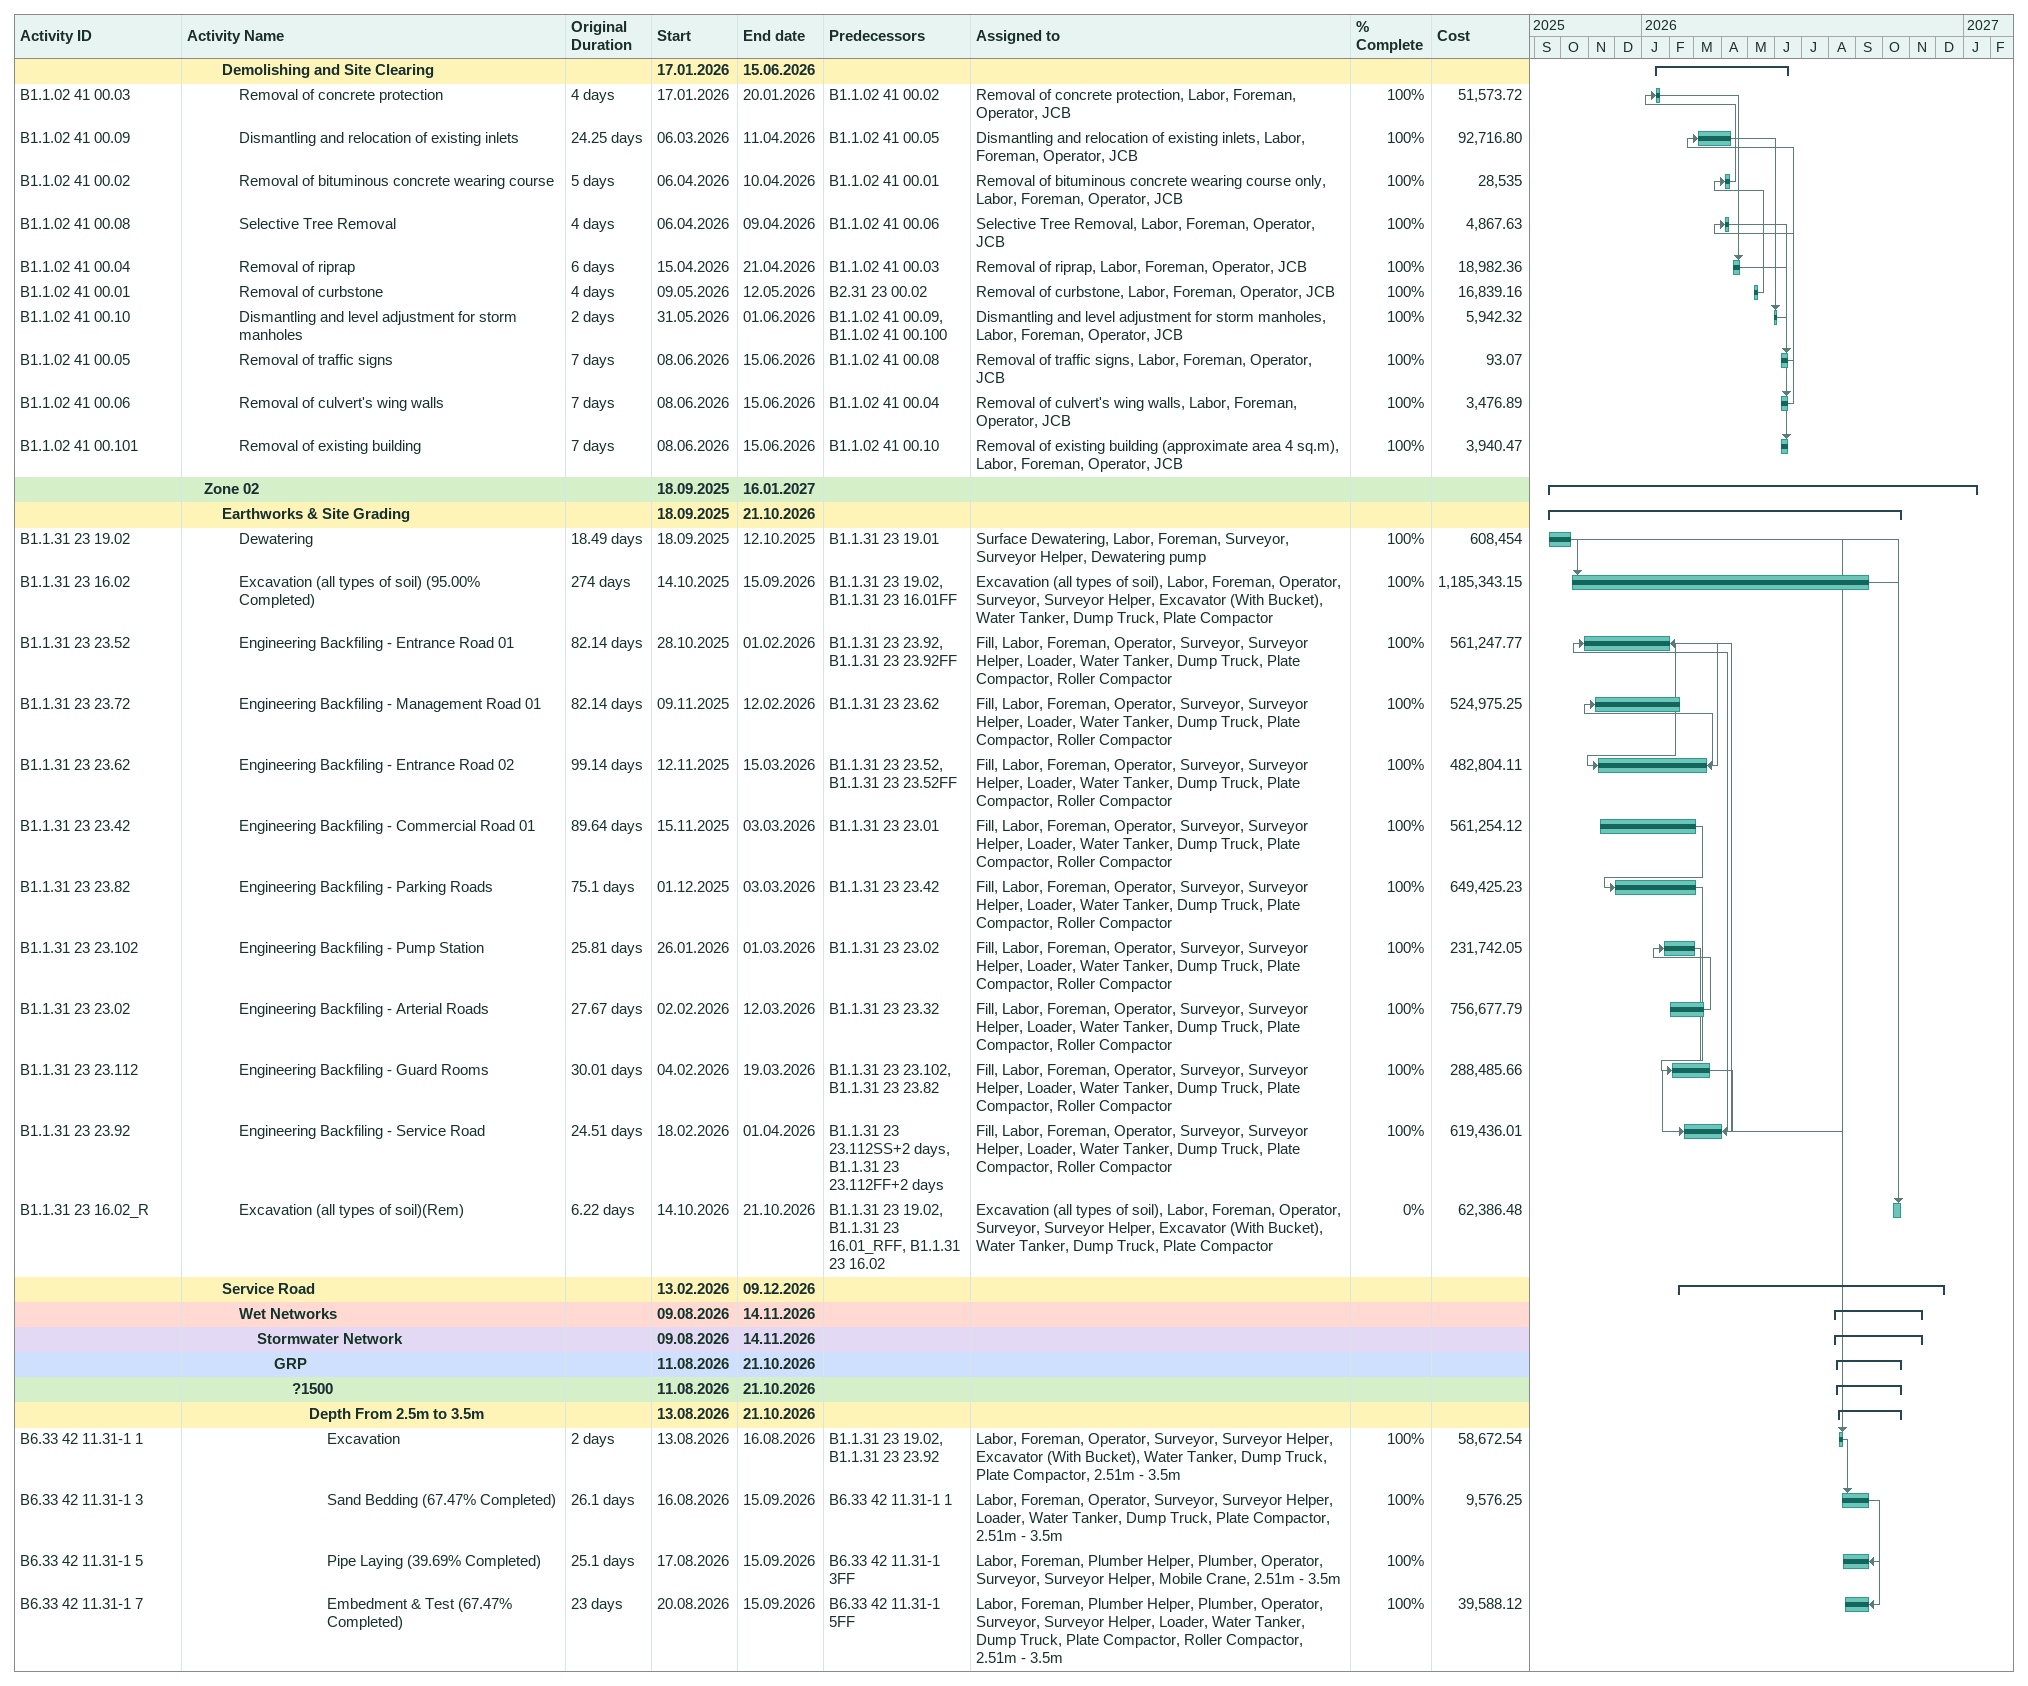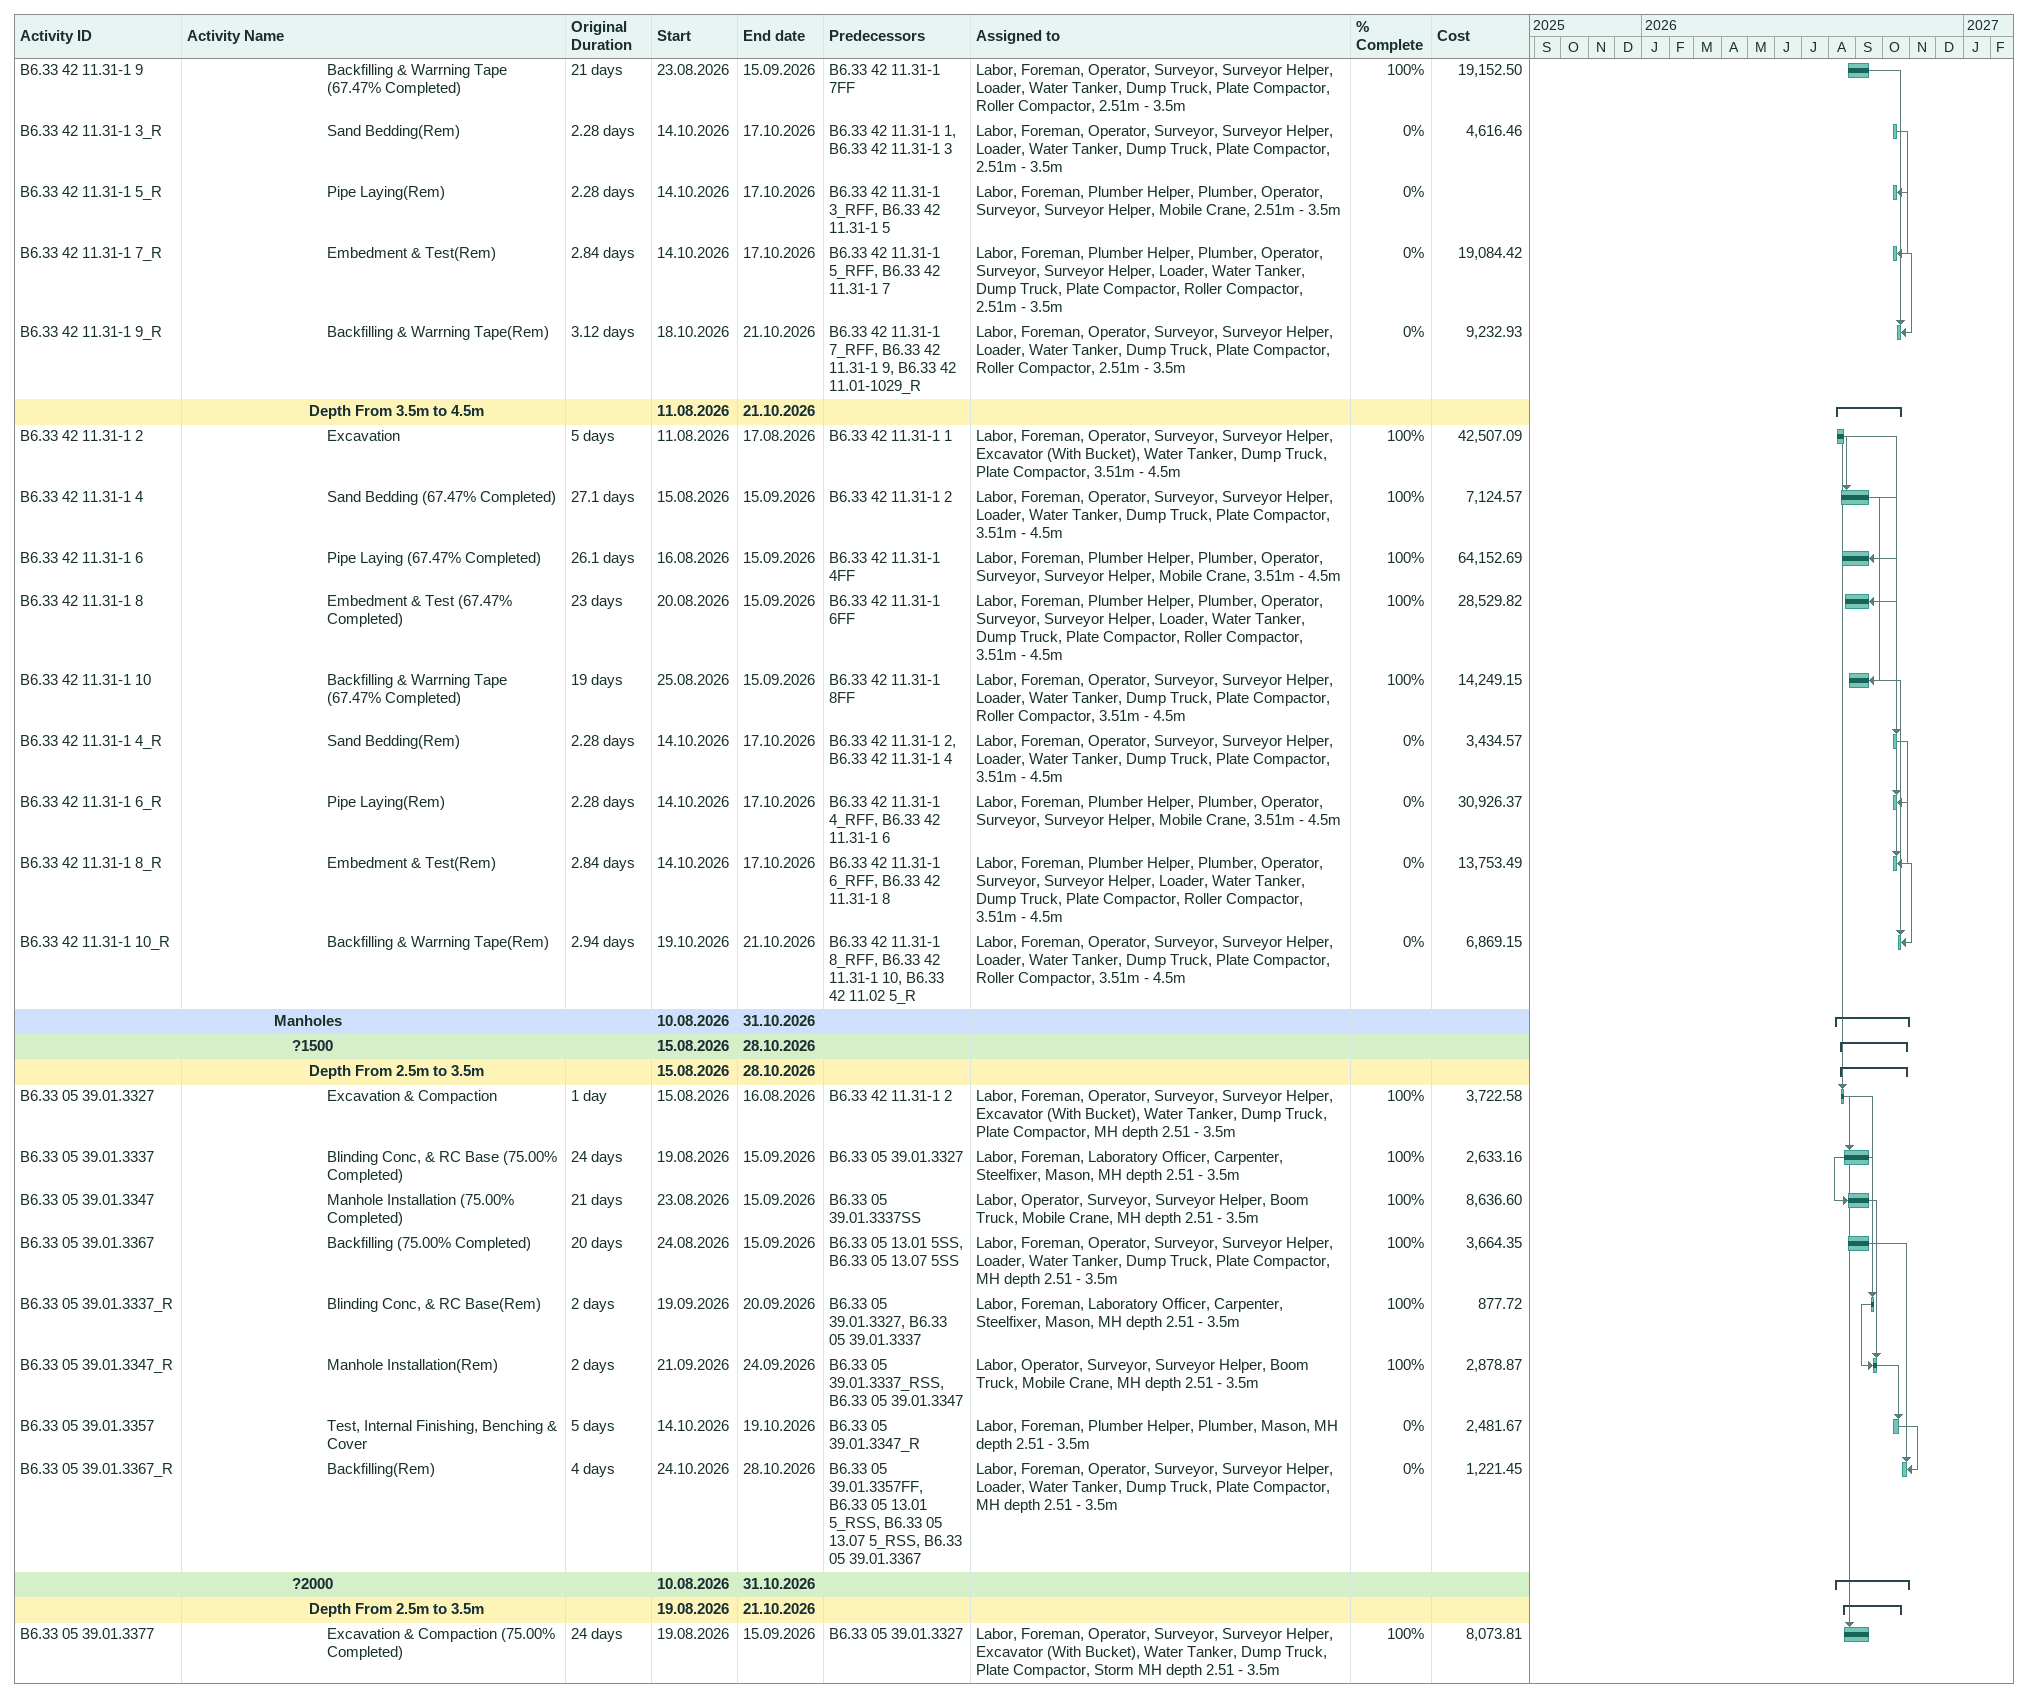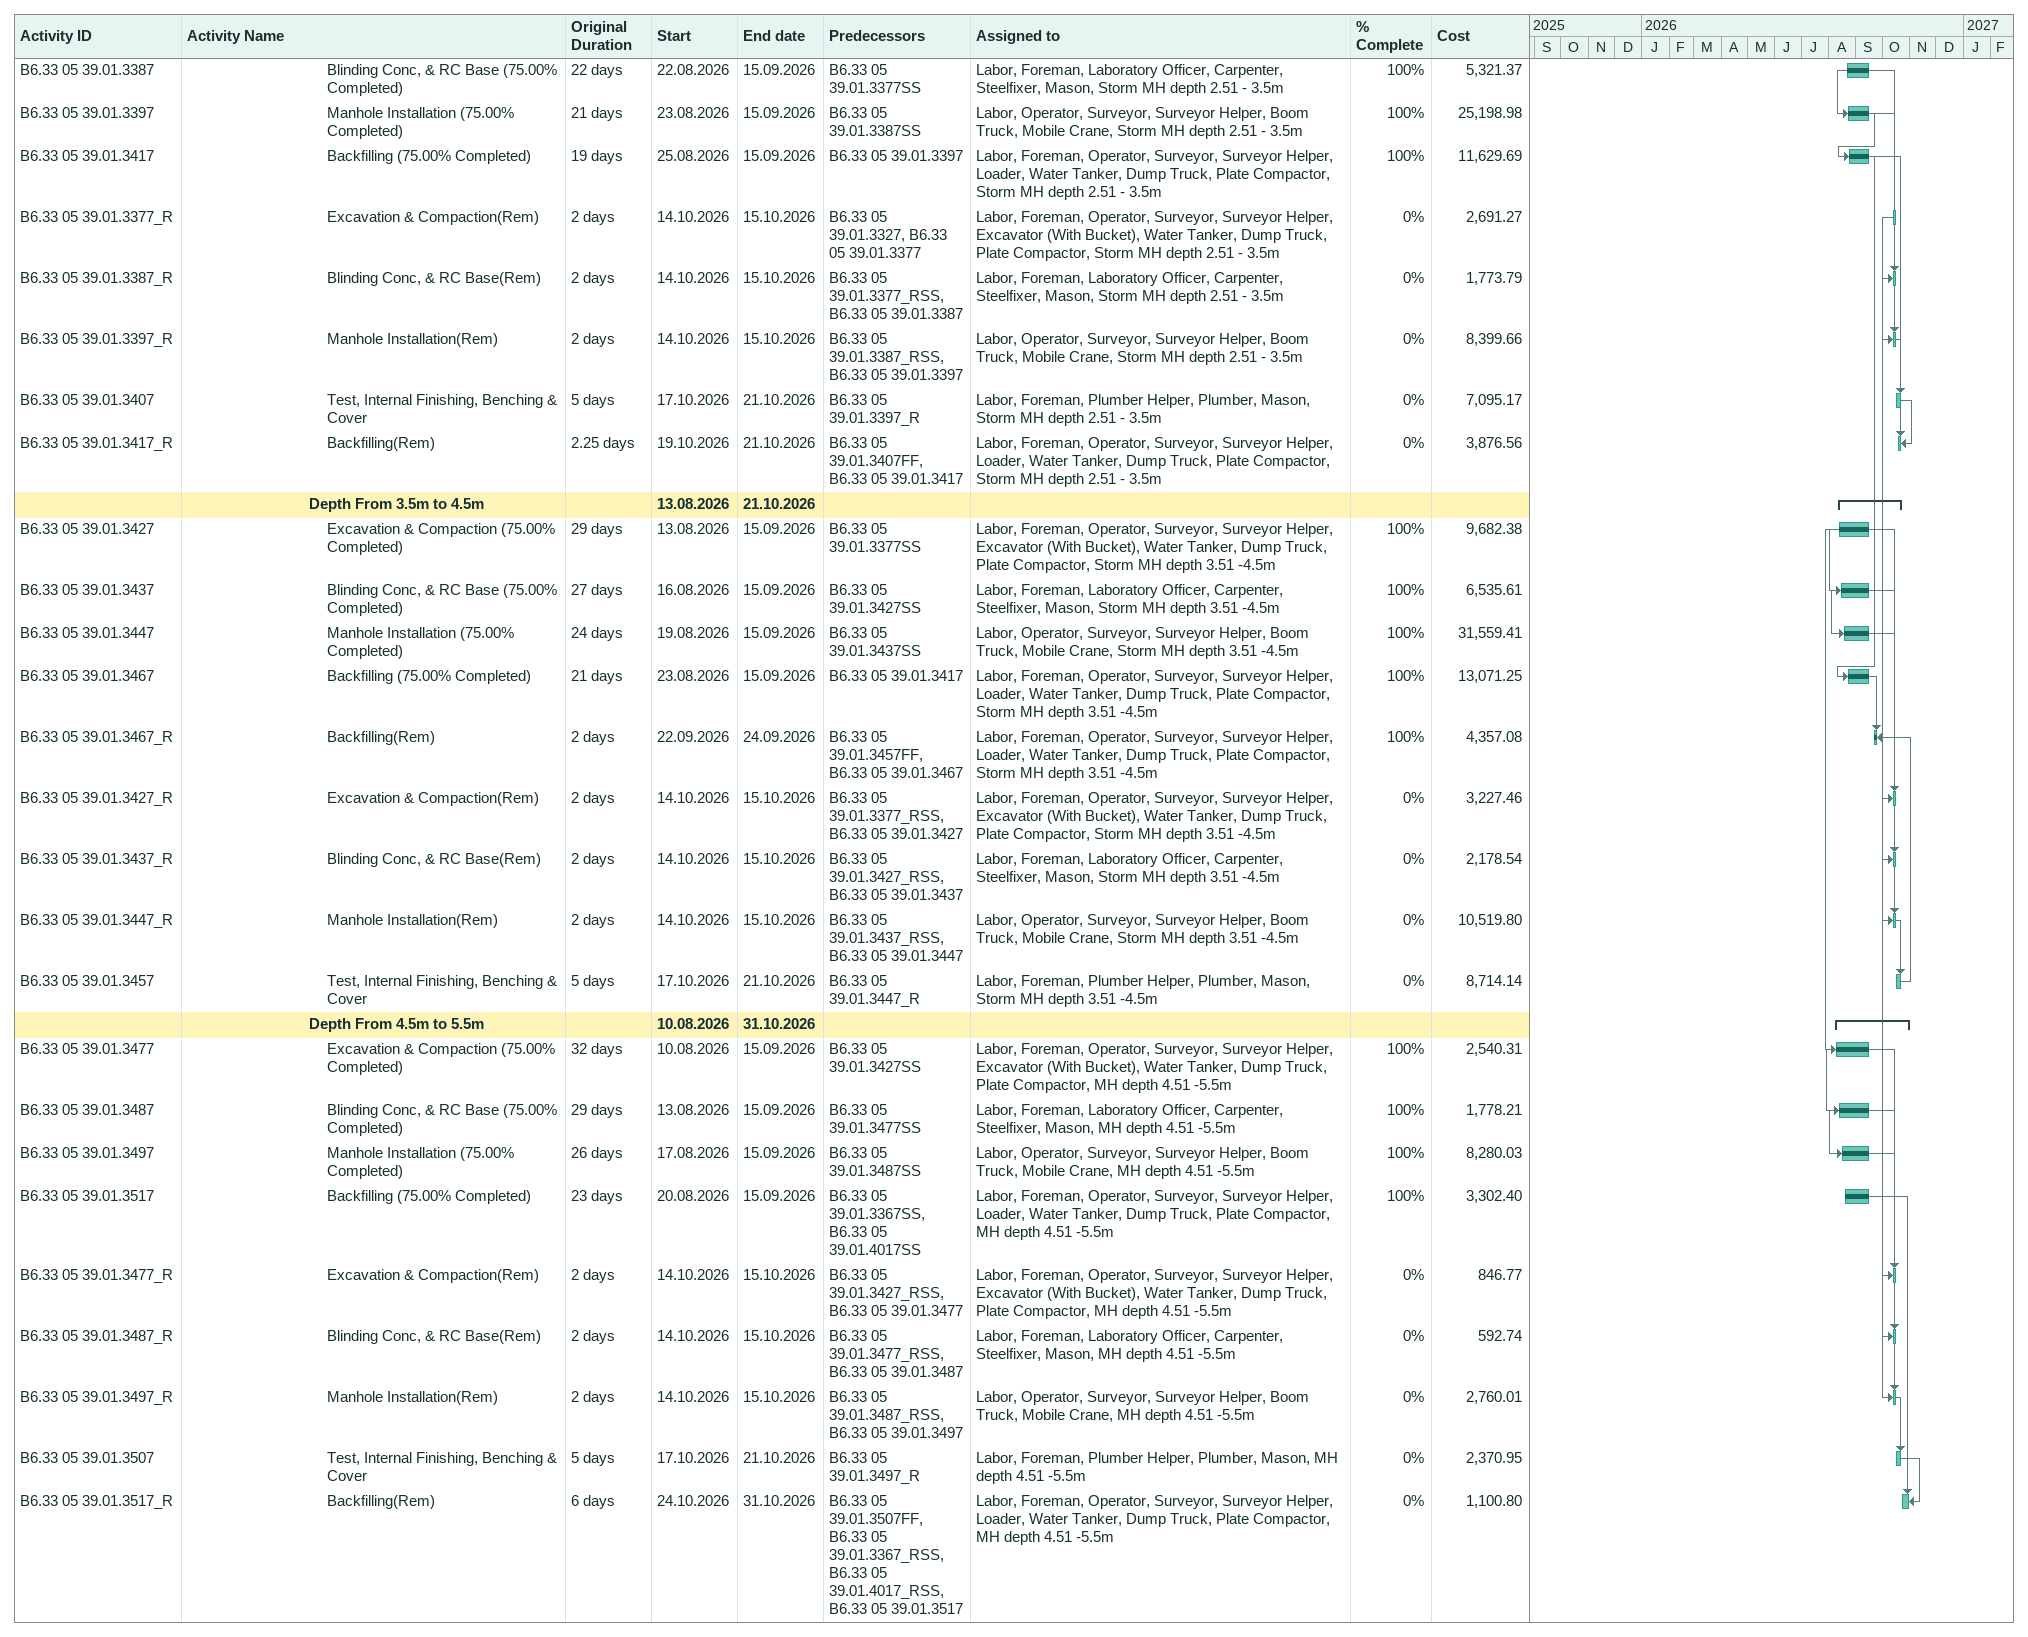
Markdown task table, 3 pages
| ID | Level | Task | Original duration | Start | Finish | Predecessors | Resources | % complete | Cost |
|---|---|---|---|---|---|---|---|---|---|
|  | 3 | **Demolishing and Site Clearing** |  | 2026-01-17 | 2026-06-15 |  |  |  |  |
| B1.1.02 41 00.03 | 4 | Removal of concrete protection | 4d | 2026-01-17 | 2026-01-20 | B1.1.02 41 00.02 | Removal of concrete protection, Labor, Foreman, Operator, JCB | 100 | 51573.72 |
| B1.1.02 41 00.09 | 4 | Dismantling and relocation of existing inlets | 24.25d | 2026-03-06 | 2026-04-11 | B1.1.02 41 00.05 | Dismantling and relocation of existing inlets, Labor, Foreman, Operator, JCB | 100 | 92716.80 |
| B1.1.02 41 00.02 | 4 | Removal of bituminous concrete wearing course | 5d | 2026-04-06 | 2026-04-10 | B1.1.02 41 00.01 | Removal of bituminous concrete wearing course only, Labor, Foreman, Operator, JCB | 100 | 28535 |
| B1.1.02 41 00.08 | 4 | Selective Tree Removal | 4d | 2026-04-06 | 2026-04-09 | B1.1.02 41 00.06 | Selective Tree Removal, Labor, Foreman, Operator, JCB | 100 | 4867.63 |
| B1.1.02 41 00.04 | 4 | Removal of riprap | 6d | 2026-04-15 | 2026-04-21 | B1.1.02 41 00.03 | Removal of riprap, Labor, Foreman, Operator, JCB | 100 | 18982.36 |
| B1.1.02 41 00.01 | 4 | Removal of curbstone | 4d | 2026-05-09 | 2026-05-12 | B2.31 23 00.02 | Removal of curbstone, Labor, Foreman, Operator, JCB | 100 | 16839.16 |
| B1.1.02 41 00.10 | 4 | Dismantling and level adjustment for storm manholes | 2d | 2026-05-31 | 2026-06-01 | B1.1.02 41 00.09, B1.1.02 41 00.100 | Dismantling and level adjustment for storm manholes, Labor, Foreman, Operator, JCB | 100 | 5942.32 |
| B1.1.02 41 00.05 | 4 | Removal of traffic signs | 7d | 2026-06-08 | 2026-06-15 | B1.1.02 41 00.08 | Removal of traffic signs, Labor, Foreman, Operator, JCB | 100 | 93.07 |
| B1.1.02 41 00.06 | 4 | Removal of culvert's wing walls | 7d | 2026-06-08 | 2026-06-15 | B1.1.02 41 00.04 | Removal of culvert's wing walls, Labor, Foreman, Operator, JCB | 100 | 3476.89 |
| B1.1.02 41 00.101 | 4 | Removal of existing building | 7d | 2026-06-08 | 2026-06-15 | B1.1.02 41 00.10 | Removal of existing building (approximate area 4 sq.m), Labor, Foreman, Operator, JCB | 100 | 3940.47 |
|  | 2 | **Zone 02** |  | 2025-09-18 | 2027-01-16 |  |  |  |  |
|  | 3 | **Earthworks & Site Grading** |  | 2025-09-18 | 2026-10-21 |  |  |  |  |
| B1.1.31 23 19.02 | 4 | Dewatering | 18.49d | 2025-09-18 | 2025-10-12 | B1.1.31 23 19.01 | Surface Dewatering, Labor, Foreman, Surveyor, Surveyor Helper, Dewatering pump | 100 | 608454 |
| B1.1.31 23 16.02 | 4 | Excavation (all types of soil) (95.00% Completed) | 274d | 2025-10-14 | 2026-09-15 | B1.1.31 23 19.02, B1.1.31 23 16.01FF | Excavation (all types of soil), Labor, Foreman, Operator, Surveyor, Surveyor Helper, Excavator (With Bucket), Water Tanker, Dump Truck, Plate Compactor | 100 | 1185343.15 |
| B1.1.31 23 23.52 | 4 | Engineering Backfiling - Entrance Road 01 | 82.14d | 2025-10-28 | 2026-02-01 | B1.1.31 23 23.92, B1.1.31 23 23.92FF | Fill, Labor, Foreman, Operator, Surveyor, Surveyor Helper, Loader, Water Tanker, Dump Truck, Plate Compactor, Roller Compactor | 100 | 561247.77 |
| B1.1.31 23 23.72 | 4 | Engineering Backfiling - Management Road 01 | 82.14d | 2025-11-09 | 2026-02-12 | B1.1.31 23 23.62 | Fill, Labor, Foreman, Operator, Surveyor, Surveyor Helper, Loader, Water Tanker, Dump Truck, Plate Compactor, Roller Compactor | 100 | 524975.25 |
| B1.1.31 23 23.62 | 4 | Engineering Backfiling - Entrance Road 02 | 99.14d | 2025-11-12 | 2026-03-15 | B1.1.31 23 23.52, B1.1.31 23 23.52FF | Fill, Labor, Foreman, Operator, Surveyor, Surveyor Helper, Loader, Water Tanker, Dump Truck, Plate Compactor, Roller Compactor | 100 | 482804.11 |
| B1.1.31 23 23.42 | 4 | Engineering Backfiling - Commercial Road 01 | 89.64d | 2025-11-15 | 2026-03-03 | B1.1.31 23 23.01 | Fill, Labor, Foreman, Operator, Surveyor, Surveyor Helper, Loader, Water Tanker, Dump Truck, Plate Compactor, Roller Compactor | 100 | 561254.12 |
| B1.1.31 23 23.82 | 4 | Engineering Backfiling - Parking Roads | 75.1d | 2025-12-01 | 2026-03-03 | B1.1.31 23 23.42 | Fill, Labor, Foreman, Operator, Surveyor, Surveyor Helper, Loader, Water Tanker, Dump Truck, Plate Compactor, Roller Compactor | 100 | 649425.23 |
| B1.1.31 23 23.102 | 4 | Engineering Backfiling - Pump Station | 25.81d | 2026-01-26 | 2026-03-01 | B1.1.31 23 23.02 | Fill, Labor, Foreman, Operator, Surveyor, Surveyor Helper, Loader, Water Tanker, Dump Truck, Plate Compactor, Roller Compactor | 100 | 231742.05 |
| B1.1.31 23 23.02 | 4 | Engineering Backfiling - Arterial Roads | 27.67d | 2026-02-02 | 2026-03-12 | B1.1.31 23 23.32 | Fill, Labor, Foreman, Operator, Surveyor, Surveyor Helper, Loader, Water Tanker, Dump Truck, Plate Compactor, Roller Compactor | 100 | 756677.79 |
| B1.1.31 23 23.112 | 4 | Engineering Backfiling - Guard Rooms | 30.01d | 2026-02-04 | 2026-03-19 | B1.1.31 23 23.102, B1.1.31 23 23.82 | Fill, Labor, Foreman, Operator, Surveyor, Surveyor Helper, Loader, Water Tanker, Dump Truck, Plate Compactor, Roller Compactor | 100 | 288485.66 |
| B1.1.31 23 23.92 | 4 | Engineering Backfiling - Service Road | 24.51d | 2026-02-18 | 2026-04-01 | B1.1.31 23 23.112SS+2d, B1.1.31 23 23.112FF+2d | Fill, Labor, Foreman, Operator, Surveyor, Surveyor Helper, Loader, Water Tanker, Dump Truck, Plate Compactor, Roller Compactor | 100 | 619436.01 |
| B1.1.31 23 16.02_R | 4 | Excavation (all types of soil)(Rem) | 6.22d | 2026-10-14 | 2026-10-21 | B1.1.31 23 19.02, B1.1.31 23 16.01_RFF, B1.1.31 23 16.02 | Excavation (all types of soil), Labor, Foreman, Operator, Surveyor, Surveyor Helper, Excavator (With Bucket), Water Tanker, Dump Truck, Plate Compactor | 0 | 62386.48 |
|  | 3 | **Service Road** |  | 2026-02-13 | 2026-12-09 |  |  |  |  |
|  | 4 | **Wet Networks** |  | 2026-08-09 | 2026-11-14 |  |  |  |  |
|  | 5 | **Stormwater Network** |  | 2026-08-09 | 2026-11-14 |  |  |  |  |
|  | 6 | **GRP** |  | 2026-08-11 | 2026-10-21 |  |  |  |  |
|  | 7 | **?1500** |  | 2026-08-11 | 2026-10-21 |  |  |  |  |
|  | 8 | **Depth From 2.5m to 3.5m** |  | 2026-08-13 | 2026-10-21 |  |  |  |  |
| B6.33 42 11.31-1 1 | 9 | Excavation | 2d | 2026-08-13 | 2026-08-16 | B1.1.31 23 19.02, B1.1.31 23 23.92 | Labor, Foreman, Operator, Surveyor, Surveyor Helper, Excavator (With Bucket), Water Tanker, Dump Truck, Plate Compactor, 2.51m - 3.5m | 100 | 58672.54 |
| B6.33 42 11.31-1 3 | 9 | Sand Bedding (67.47% Completed) | 26.1d | 2026-08-16 | 2026-09-15 | B6.33 42 11.31-1 1 | Labor, Foreman, Operator, Surveyor, Surveyor Helper, Loader, Water Tanker, Dump Truck, Plate Compactor, 2.51m - 3.5m | 100 | 9576.25 |
| B6.33 42 11.31-1 5 | 9 | Pipe Laying (39.69% Completed) | 25.1d | 2026-08-17 | 2026-09-15 | B6.33 42 11.31-1 3FF | Labor, Foreman, Plumber Helper, Plumber, Operator, Surveyor, Surveyor Helper, Mobile Crane, 2.51m - 3.5m | 100 |  |
| B6.33 42 11.31-1 7 | 9 | Embedment & Test (67.47% Completed) | 23d | 2026-08-20 | 2026-09-15 | B6.33 42 11.31-1 5FF | Labor, Foreman, Plumber Helper, Plumber, Operator, Surveyor, Surveyor Helper, Loader, Water Tanker, Dump Truck, Plate Compactor, Roller Compactor, 2.51m - 3.5m | 100 | 39588.12 |
| B6.33 42 11.31-1 9 | 9 | Backfilling & Warrning Tape (67.47% Completed) | 21d | 2026-08-23 | 2026-09-15 | B6.33 42 11.31-1 7FF | Labor, Foreman, Operator, Surveyor, Surveyor Helper, Loader, Water Tanker, Dump Truck, Plate Compactor, Roller Compactor, 2.51m - 3.5m | 100 | 19152.50 |
| B6.33 42 11.31-1 3_R | 9 | Sand Bedding(Rem) | 2.28d | 2026-10-14 | 2026-10-17 | B6.33 42 11.31-1 1, B6.33 42 11.31-1 3 | Labor, Foreman, Operator, Surveyor, Surveyor Helper, Loader, Water Tanker, Dump Truck, Plate Compactor, 2.51m - 3.5m | 0 | 4616.46 |
| B6.33 42 11.31-1 5_R | 9 | Pipe Laying(Rem) | 2.28d | 2026-10-14 | 2026-10-17 | B6.33 42 11.31-1 3_RFF, B6.33 42 11.31-1 5 | Labor, Foreman, Plumber Helper, Plumber, Operator, Surveyor, Surveyor Helper, Mobile Crane, 2.51m - 3.5m | 0 |  |
| B6.33 42 11.31-1 7_R | 9 | Embedment & Test(Rem) | 2.84d | 2026-10-14 | 2026-10-17 | B6.33 42 11.31-1 5_RFF, B6.33 42 11.31-1 7 | Labor, Foreman, Plumber Helper, Plumber, Operator, Surveyor, Surveyor Helper, Loader, Water Tanker, Dump Truck, Plate Compactor, Roller Compactor, 2.51m - 3.5m | 0 | 19084.42 |
| B6.33 42 11.31-1 9_R | 9 | Backfilling & Warrning Tape(Rem) | 3.12d | 2026-10-18 | 2026-10-21 | B6.33 42 11.31-1 7_RFF, B6.33 42 11.31-1 9, B6.33 42 11.01-1029_R | Labor, Foreman, Operator, Surveyor, Surveyor Helper, Loader, Water Tanker, Dump Truck, Plate Compactor, Roller Compactor, 2.51m - 3.5m | 0 | 9232.93 |
|  | 8 | **Depth From 3.5m to 4.5m** |  | 2026-08-11 | 2026-10-21 |  |  |  |  |
| B6.33 42 11.31-1 2 | 9 | Excavation | 5d | 2026-08-11 | 2026-08-17 | B6.33 42 11.31-1 1 | Labor, Foreman, Operator, Surveyor, Surveyor Helper, Excavator (With Bucket), Water Tanker, Dump Truck, Plate Compactor, 3.51m - 4.5m | 100 | 42507.09 |
| B6.33 42 11.31-1 4 | 9 | Sand Bedding (67.47% Completed) | 27.1d | 2026-08-15 | 2026-09-15 | B6.33 42 11.31-1 2 | Labor, Foreman, Operator, Surveyor, Surveyor Helper, Loader, Water Tanker, Dump Truck, Plate Compactor, 3.51m - 4.5m | 100 | 7124.57 |
| B6.33 42 11.31-1 6 | 9 | Pipe Laying (67.47% Completed) | 26.1d | 2026-08-16 | 2026-09-15 | B6.33 42 11.31-1 4FF | Labor, Foreman, Plumber Helper, Plumber, Operator, Surveyor, Surveyor Helper, Mobile Crane, 3.51m - 4.5m | 100 | 64152.69 |
| B6.33 42 11.31-1 8 | 9 | Embedment & Test (67.47% Completed) | 23d | 2026-08-20 | 2026-09-15 | B6.33 42 11.31-1 6FF | Labor, Foreman, Plumber Helper, Plumber, Operator, Surveyor, Surveyor Helper, Loader, Water Tanker, Dump Truck, Plate Compactor, Roller Compactor, 3.51m - 4.5m | 100 | 28529.82 |
| B6.33 42 11.31-1 10 | 9 | Backfilling & Warrning Tape (67.47% Completed) | 19d | 2026-08-25 | 2026-09-15 | B6.33 42 11.31-1 8FF | Labor, Foreman, Operator, Surveyor, Surveyor Helper, Loader, Water Tanker, Dump Truck, Plate Compactor, Roller Compactor, 3.51m - 4.5m | 100 | 14249.15 |
| B6.33 42 11.31-1 4_R | 9 | Sand Bedding(Rem) | 2.28d | 2026-10-14 | 2026-10-17 | B6.33 42 11.31-1 2, B6.33 42 11.31-1 4 | Labor, Foreman, Operator, Surveyor, Surveyor Helper, Loader, Water Tanker, Dump Truck, Plate Compactor, 3.51m - 4.5m | 0 | 3434.57 |
| B6.33 42 11.31-1 6_R | 9 | Pipe Laying(Rem) | 2.28d | 2026-10-14 | 2026-10-17 | B6.33 42 11.31-1 4_RFF, B6.33 42 11.31-1 6 | Labor, Foreman, Plumber Helper, Plumber, Operator, Surveyor, Surveyor Helper, Mobile Crane, 3.51m - 4.5m | 0 | 30926.37 |
| B6.33 42 11.31-1 8_R | 9 | Embedment & Test(Rem) | 2.84d | 2026-10-14 | 2026-10-17 | B6.33 42 11.31-1 6_RFF, B6.33 42 11.31-1 8 | Labor, Foreman, Plumber Helper, Plumber, Operator, Surveyor, Surveyor Helper, Loader, Water Tanker, Dump Truck, Plate Compactor, Roller Compactor, 3.51m - 4.5m | 0 | 13753.49 |
| B6.33 42 11.31-1 10_R | 9 | Backfilling & Warrning Tape(Rem) | 2.94d | 2026-10-19 | 2026-10-21 | B6.33 42 11.31-1 8_RFF, B6.33 42 11.31-1 10, B6.33 42 11.02 5_R | Labor, Foreman, Operator, Surveyor, Surveyor Helper, Loader, Water Tanker, Dump Truck, Plate Compactor, Roller Compactor, 3.51m - 4.5m | 0 | 6869.15 |
|  | 6 | **Manholes** |  | 2026-08-10 | 2026-10-31 |  |  |  |  |
|  | 7 | **?1500** |  | 2026-08-15 | 2026-10-28 |  |  |  |  |
|  | 8 | **Depth From 2.5m to 3.5m** |  | 2026-08-15 | 2026-10-28 |  |  |  |  |
| B6.33 05 39.01.3327 | 9 | Excavation & Compaction | 1d | 2026-08-15 | 2026-08-16 | B6.33 42 11.31-1 2 | Labor, Foreman, Operator, Surveyor, Surveyor Helper, Excavator (With Bucket), Water Tanker, Dump Truck, Plate Compactor, MH depth 2.51 - 3.5m | 100 | 3722.58 |
| B6.33 05 39.01.3337 | 9 | Blinding Conc, & RC Base (75.00% Completed) | 24d | 2026-08-19 | 2026-09-15 | B6.33 05 39.01.3327 | Labor, Foreman, Laboratory Officer, Carpenter, Steelfixer, Mason, MH depth 2.51 - 3.5m | 100 | 2633.16 |
| B6.33 05 39.01.3347 | 9 | Manhole Installation (75.00% Completed) | 21d | 2026-08-23 | 2026-09-15 | B6.33 05 39.01.3337SS | Labor, Operator, Surveyor, Surveyor Helper, Boom Truck, Mobile Crane, MH depth 2.51 - 3.5m | 100 | 8636.60 |
| B6.33 05 39.01.3367 | 9 | Backfilling (75.00% Completed) | 20d | 2026-08-24 | 2026-09-15 | B6.33 05 13.01 5SS, B6.33 05 13.07 5SS | Labor, Foreman, Operator, Surveyor, Surveyor Helper, Loader, Water Tanker, Dump Truck, Plate Compactor, MH depth 2.51 - 3.5m | 100 | 3664.35 |
| B6.33 05 39.01.3337_R | 9 | Blinding Conc, & RC Base(Rem) | 2d | 2026-09-19 | 2026-09-20 | B6.33 05 39.01.3327, B6.33 05 39.01.3337 | Labor, Foreman, Laboratory Officer, Carpenter, Steelfixer, Mason, MH depth 2.51 - 3.5m | 100 | 877.72 |
| B6.33 05 39.01.3347_R | 9 | Manhole Installation(Rem) | 2d | 2026-09-21 | 2026-09-24 | B6.33 05 39.01.3337_RSS, B6.33 05 39.01.3347 | Labor, Operator, Surveyor, Surveyor Helper, Boom Truck, Mobile Crane, MH depth 2.51 - 3.5m | 100 | 2878.87 |
| B6.33 05 39.01.3357 | 9 | Test, Internal Finishing, Benching & Cover | 5d | 2026-10-14 | 2026-10-19 | B6.33 05 39.01.3347_R | Labor, Foreman, Plumber Helper, Plumber, Mason, MH depth 2.51 - 3.5m | 0 | 2481.67 |
| B6.33 05 39.01.3367_R | 9 | Backfilling(Rem) | 4d | 2026-10-24 | 2026-10-28 | B6.33 05 39.01.3357FF, B6.33 05 13.01 5_RSS, B6.33 05 13.07 5_RSS, B6.33 05 39.01.3367 | Labor, Foreman, Operator, Surveyor, Surveyor Helper, Loader, Water Tanker, Dump Truck, Plate Compactor, MH depth 2.51 - 3.5m | 0 | 1221.45 |
|  | 7 | **?2000** |  | 2026-08-10 | 2026-10-31 |  |  |  |  |
|  | 8 | **Depth From 2.5m to 3.5m** |  | 2026-08-19 | 2026-10-21 |  |  |  |  |
| B6.33 05 39.01.3377 | 9 | Excavation & Compaction (75.00% Completed) | 24d | 2026-08-19 | 2026-09-15 | B6.33 05 39.01.3327 | Labor, Foreman, Operator, Surveyor, Surveyor Helper, Excavator (With Bucket), Water Tanker, Dump Truck, Plate Compactor, Storm MH depth 2.51 - 3.5m | 100 | 8073.81 |
| B6.33 05 39.01.3387 | 9 | Blinding Conc, & RC Base (75.00% Completed) | 22d | 2026-08-22 | 2026-09-15 | B6.33 05 39.01.3377SS | Labor, Foreman, Laboratory Officer, Carpenter, Steelfixer, Mason, Storm MH depth 2.51 - 3.5m | 100 | 5321.37 |
| B6.33 05 39.01.3397 | 9 | Manhole Installation (75.00% Completed) | 21d | 2026-08-23 | 2026-09-15 | B6.33 05 39.01.3387SS | Labor, Operator, Surveyor, Surveyor Helper, Boom Truck, Mobile Crane, Storm MH depth 2.51 - 3.5m | 100 | 25198.98 |
| B6.33 05 39.01.3417 | 9 | Backfilling (75.00% Completed) | 19d | 2026-08-25 | 2026-09-15 | B6.33 05 39.01.3397 | Labor, Foreman, Operator, Surveyor, Surveyor Helper, Loader, Water Tanker, Dump Truck, Plate Compactor, Storm MH depth 2.51 - 3.5m | 100 | 11629.69 |
| B6.33 05 39.01.3377_R | 9 | Excavation & Compaction(Rem) | 2d | 2026-10-14 | 2026-10-15 | B6.33 05 39.01.3327, B6.33 05 39.01.3377 | Labor, Foreman, Operator, Surveyor, Surveyor Helper, Excavator (With Bucket), Water Tanker, Dump Truck, Plate Compactor, Storm MH depth 2.51 - 3.5m | 0 | 2691.27 |
| B6.33 05 39.01.3387_R | 9 | Blinding Conc, & RC Base(Rem) | 2d | 2026-10-14 | 2026-10-15 | B6.33 05 39.01.3377_RSS, B6.33 05 39.01.3387 | Labor, Foreman, Laboratory Officer, Carpenter, Steelfixer, Mason, Storm MH depth 2.51 - 3.5m | 0 | 1773.79 |
| B6.33 05 39.01.3397_R | 9 | Manhole Installation(Rem) | 2d | 2026-10-14 | 2026-10-15 | B6.33 05 39.01.3387_RSS, B6.33 05 39.01.3397 | Labor, Operator, Surveyor, Surveyor Helper, Boom Truck, Mobile Crane, Storm MH depth 2.51 - 3.5m | 0 | 8399.66 |
| B6.33 05 39.01.3407 | 9 | Test, Internal Finishing, Benching & Cover | 5d | 2026-10-17 | 2026-10-21 | B6.33 05 39.01.3397_R | Labor, Foreman, Plumber Helper, Plumber, Mason, Storm MH depth 2.51 - 3.5m | 0 | 7095.17 |
| B6.33 05 39.01.3417_R | 9 | Backfilling(Rem) | 2.25d | 2026-10-19 | 2026-10-21 | B6.33 05 39.01.3407FF, B6.33 05 39.01.3417 | Labor, Foreman, Operator, Surveyor, Surveyor Helper, Loader, Water Tanker, Dump Truck, Plate Compactor, Storm MH depth 2.51 - 3.5m | 0 | 3876.56 |
|  | 8 | **Depth From 3.5m to 4.5m** |  | 2026-08-13 | 2026-10-21 |  |  |  |  |
| B6.33 05 39.01.3427 | 9 | Excavation & Compaction (75.00% Completed) | 29d | 2026-08-13 | 2026-09-15 | B6.33 05 39.01.3377SS | Labor, Foreman, Operator, Surveyor, Surveyor Helper, Excavator (With Bucket), Water Tanker, Dump Truck, Plate Compactor, Storm MH depth 3.51 -4.5m | 100 | 9682.38 |
| B6.33 05 39.01.3437 | 9 | Blinding Conc, & RC Base (75.00% Completed) | 27d | 2026-08-16 | 2026-09-15 | B6.33 05 39.01.3427SS | Labor, Foreman, Laboratory Officer, Carpenter, Steelfixer, Mason, Storm MH depth 3.51 -4.5m | 100 | 6535.61 |
| B6.33 05 39.01.3447 | 9 | Manhole Installation (75.00% Completed) | 24d | 2026-08-19 | 2026-09-15 | B6.33 05 39.01.3437SS | Labor, Operator, Surveyor, Surveyor Helper, Boom Truck, Mobile Crane, Storm MH depth 3.51 -4.5m | 100 | 31559.41 |
| B6.33 05 39.01.3467 | 9 | Backfilling (75.00% Completed) | 21d | 2026-08-23 | 2026-09-15 | B6.33 05 39.01.3417 | Labor, Foreman, Operator, Surveyor, Surveyor Helper, Loader, Water Tanker, Dump Truck, Plate Compactor, Storm MH depth 3.51 -4.5m | 100 | 13071.25 |
| B6.33 05 39.01.3467_R | 9 | Backfilling(Rem) | 2d | 2026-09-22 | 2026-09-24 | B6.33 05 39.01.3457FF, B6.33 05 39.01.3467 | Labor, Foreman, Operator, Surveyor, Surveyor Helper, Loader, Water Tanker, Dump Truck, Plate Compactor, Storm MH depth 3.51 -4.5m | 100 | 4357.08 |
| B6.33 05 39.01.3427_R | 9 | Excavation & Compaction(Rem) | 2d | 2026-10-14 | 2026-10-15 | B6.33 05 39.01.3377_RSS, B6.33 05 39.01.3427 | Labor, Foreman, Operator, Surveyor, Surveyor Helper, Excavator (With Bucket), Water Tanker, Dump Truck, Plate Compactor, Storm MH depth 3.51 -4.5m | 0 | 3227.46 |
| B6.33 05 39.01.3437_R | 9 | Blinding Conc, & RC Base(Rem) | 2d | 2026-10-14 | 2026-10-15 | B6.33 05 39.01.3427_RSS, B6.33 05 39.01.3437 | Labor, Foreman, Laboratory Officer, Carpenter, Steelfixer, Mason, Storm MH depth 3.51 -4.5m | 0 | 2178.54 |
| B6.33 05 39.01.3447_R | 9 | Manhole Installation(Rem) | 2d | 2026-10-14 | 2026-10-15 | B6.33 05 39.01.3437_RSS, B6.33 05 39.01.3447 | Labor, Operator, Surveyor, Surveyor Helper, Boom Truck, Mobile Crane, Storm MH depth 3.51 -4.5m | 0 | 10519.80 |
| B6.33 05 39.01.3457 | 9 | Test, Internal Finishing, Benching & Cover | 5d | 2026-10-17 | 2026-10-21 | B6.33 05 39.01.3447_R | Labor, Foreman, Plumber Helper, Plumber, Mason, Storm MH depth 3.51 -4.5m | 0 | 8714.14 |
|  | 8 | **Depth From 4.5m to 5.5m** |  | 2026-08-10 | 2026-10-31 |  |  |  |  |
| B6.33 05 39.01.3477 | 9 | Excavation & Compaction (75.00% Completed) | 32d | 2026-08-10 | 2026-09-15 | B6.33 05 39.01.3427SS | Labor, Foreman, Operator, Surveyor, Surveyor Helper, Excavator (With Bucket), Water Tanker, Dump Truck, Plate Compactor, MH depth 4.51 -5.5m | 100 | 2540.31 |
| B6.33 05 39.01.3487 | 9 | Blinding Conc, & RC Base (75.00% Completed) | 29d | 2026-08-13 | 2026-09-15 | B6.33 05 39.01.3477SS | Labor, Foreman, Laboratory Officer, Carpenter, Steelfixer, Mason, MH depth 4.51 -5.5m | 100 | 1778.21 |
| B6.33 05 39.01.3497 | 9 | Manhole Installation (75.00% Completed) | 26d | 2026-08-17 | 2026-09-15 | B6.33 05 39.01.3487SS | Labor, Operator, Surveyor, Surveyor Helper, Boom Truck, Mobile Crane, MH depth 4.51 -5.5m | 100 | 8280.03 |
| B6.33 05 39.01.3517 | 9 | Backfilling (75.00% Completed) | 23d | 2026-08-20 | 2026-09-15 | B6.33 05 39.01.3367SS, B6.33 05 39.01.4017SS | Labor, Foreman, Operator, Surveyor, Surveyor Helper, Loader, Water Tanker, Dump Truck, Plate Compactor, MH depth 4.51 -5.5m | 100 | 3302.40 |
| B6.33 05 39.01.3477_R | 9 | Excavation & Compaction(Rem) | 2d | 2026-10-14 | 2026-10-15 | B6.33 05 39.01.3427_RSS, B6.33 05 39.01.3477 | Labor, Foreman, Operator, Surveyor, Surveyor Helper, Excavator (With Bucket), Water Tanker, Dump Truck, Plate Compactor, MH depth 4.51 -5.5m | 0 | 846.77 |
| B6.33 05 39.01.3487_R | 9 | Blinding Conc, & RC Base(Rem) | 2d | 2026-10-14 | 2026-10-15 | B6.33 05 39.01.3477_RSS, B6.33 05 39.01.3487 | Labor, Foreman, Laboratory Officer, Carpenter, Steelfixer, Mason, MH depth 4.51 -5.5m | 0 | 592.74 |
| B6.33 05 39.01.3497_R | 9 | Manhole Installation(Rem) | 2d | 2026-10-14 | 2026-10-15 | B6.33 05 39.01.3487_RSS, B6.33 05 39.01.3497 | Labor, Operator, Surveyor, Surveyor Helper, Boom Truck, Mobile Crane, MH depth 4.51 -5.5m | 0 | 2760.01 |
| B6.33 05 39.01.3507 | 9 | Test, Internal Finishing, Benching & Cover | 5d | 2026-10-17 | 2026-10-21 | B6.33 05 39.01.3497_R | Labor, Foreman, Plumber Helper, Plumber, Mason, MH depth 4.51 -5.5m | 0 | 2370.95 |
| B6.33 05 39.01.3517_R | 9 | Backfilling(Rem) | 6d | 2026-10-24 | 2026-10-31 | B6.33 05 39.01.3507FF, B6.33 05 39.01.3367_RSS, B6.33 05 39.01.4017_RSS, B6.33 05 39.01.3517 | Labor, Foreman, Operator, Surveyor, Surveyor Helper, Loader, Water Tanker, Dump Truck, Plate Compactor, MH depth 4.51 -5.5m | 0 | 1100.80 |
